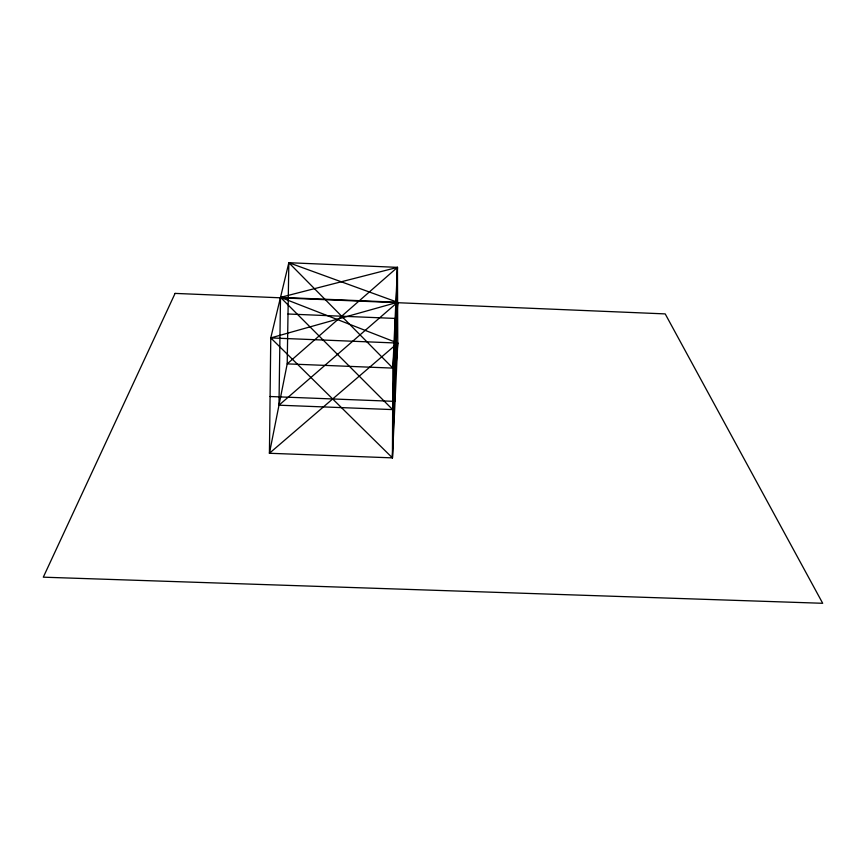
<?xml version="1.0" encoding="UTF-8"?>
<svg xmlns="http://www.w3.org/2000/svg" width="866" height="866" viewBox="0 0 866 866"><rect width="100%" height="100%" fill="white"/><g stroke="black" fill="none" stroke-linecap="round" stroke-linejoin="round"><path stroke-width="1.3" d="M392.417 457.865L392.861 368.104L397.451 267.367L288.843 262.712L270.766 337.913L269.423 453.275L392.417 457.865L397.765 343.077L397.451 267.367L280.508 297.374L278.982 405.191L392.655 409.596L397.765 343.077L280.508 297.374L392.655 409.596L397.591 302.277L288.843 262.712L287.198 363.882L269.423 453.275L397.765 343.077L270.766 337.913L392.417 457.865L397.591 302.277L280.508 297.374M392.655 409.596L397.451 267.367L287.198 363.882L392.861 368.104L397.591 302.277L270.766 337.913M278.982 405.191L397.591 302.277M270.084 396.52L395.048 401.391L395.123 318.428L288.01 314.001M288.843 262.712L392.861 368.104M175.084 293.401L43.3 577.178L822.7 603.288L665.207 313.903L175.084 293.401"/></g></svg>
